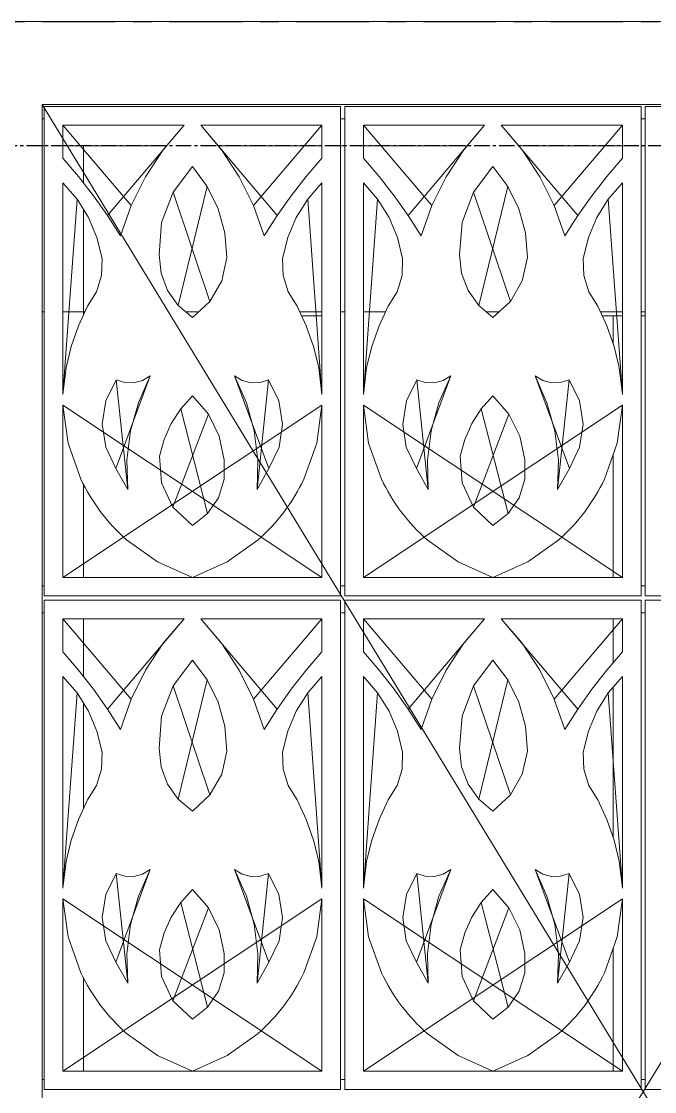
# Model space of a CAD drawing. Header units: millimetres. Extents: x -153298 to 620751, y -313239 to 250031.
# Drawn here: x 55608 to 57135, y 27946 to 30526 of the extents above; entities that cross this region are included whole.
import ezdxf

# ---------------------------------------------------------------- set-up
doc = ezdxf.new("R2010")
doc.units = ezdxf.units.MM
for name, pattern in [('CENTER', [2, 1.25, -0.25, 0.25, -0.25]), ('TA_GL_000.70000', [1.925, 0.7, -0.175, 0.175, -0.175, 0.7]), ('XKITLINE00', [0])]:
    doc.linetypes.add(name, pattern=pattern)
for name, color, linetype in [('000 - 0_SYM_DWG_GRIDLINE_MAIN_COLOR_251', 251, 'Continuous'), ('000 - EXISTING_BUILDING_MAIN_COLOR_251', 251, 'Continuous'), ('000 - EXISTING_BUILDING_MAIN_COLOR_3', 3, 'Continuous'), ('000 - GRID', 251, 'CENTER')]:
    doc.layers.add(name, color=color, linetype=linetype)
doc.layers.add('Part', color=2, linetype='Continuous', lineweight=0)
doc.styles.add('TA', font='', dxfattribs={"height": 4.5})
doc.styles.get('TA').set_extended_font_data('Cordia New')

# ---------------------------------------------------------------- blocks, each defined once
blk = doc.blocks.new('*A13031266')
at = {"layer": 'Part', "linetype": 'XKITLINE00', "lineweight": 0}
for p, q in [((496.457912, 36.822545), (496.497911, 36.822545)), ((496.857919, 36.822545), (497.285021, 36.822545)), ((499.226429, 36.822545), (499.477479, 36.822545)), ((501.430793, 36.822545), (501.857895, 36.822545)), ((502.217911, 36.822545), (502.297911, 36.822545)), ((502.657919, 36.822545), (503.085021, 36.822545)), ((505.026429, 36.822545), (505.277479, 36.822545)), ((507.230793, 36.822545), (507.657895, 36.822545)), ((508.017911, 36.822545), (508.097911, 36.822545))]:
    blk.add_line(p, q, dxfattribs=at)
blk = doc.blocks.new('*A17691722')
at = {"layer": '000 - EXISTING_BUILDING_MAIN_COLOR_3', "linetype": 'XKITLINE00', "lineweight": 0}
for p, q in [((521.257903, 42.422545), (398.857909, 42.422545)), ((496.457912, 40.822545), (519.657903, 2.742546)), ((519.657903, 40.822545), (496.457912, 2.742546)), ((496.457912, 2.742546), (496.457912, 40.822545)), ((496.457912, 40.822545), (519.657903, 40.822545))]:
    blk.add_line(p, q, dxfattribs=at)
blk = doc.blocks.new('*A17711724')
at = {"layer": 'Part', "linetype": 'XKITLINE00', "lineweight": 0}
for p, q in [((496.457912, 22.018517), (496.497911, 22.018517)), ((502.217911, 22.018517), (502.297911, 22.018517)), ((508.017911, 22.018517), (508.097911, 22.018517))]:
    blk.add_line(p, q, dxfattribs=at)
blk = doc.blocks.new('*A17721725')
at = {"layer": 'Part', "linetype": 'XKITLINE00', "lineweight": 0}
for p, q in [((496.457912, 31.538517), (496.497911, 31.538517)), ((502.217911, 31.538517), (502.297911, 31.538517)), ((508.017911, 31.538517), (508.097911, 31.538517)), ((496.457912, 31.018517), (496.497911, 31.018517)), ((502.217911, 31.018517), (502.297911, 31.018517)), ((508.017911, 31.018517), (508.097911, 31.018517))]:
    blk.add_line(p, q, dxfattribs=at)
blk = doc.blocks.new('*A17731726')
at = {"layer": 'Part', "linetype": 'XKITLINE00', "lineweight": 0}
for p, q in [((496.457912, 40.542517), (496.497911, 40.542517)), ((502.217911, 40.542517), (502.297911, 40.542517)), ((508.017911, 40.542517), (508.097911, 40.542517)), ((496.457912, 40.022517), (496.497911, 40.022517)), ((496.857919, 40.022517), (498.858658, 40.022517)), ((499.857156, 40.022517), (501.857895, 40.022517)), ((502.217911, 40.022517), (502.297911, 40.022517)), ((502.657919, 40.022517), (504.658658, 40.022517)), ((505.657156, 40.022517), (507.657895, 40.022517)), ((508.017911, 40.022517), (508.097911, 40.022517))]:
    blk.add_line(p, q, dxfattribs=at)
blk = doc.blocks.new('*A17831736')
at = {"layer": 'Part', "linetype": 'XKITLINE00', "lineweight": 0}
for p, q in [((507.477855, 36.202535), (507.477855, 36.742545)), ((507.477855, 31.698387), (507.477855, 34.068372)), ((507.477855, 30.0552), (507.477855, 30.902575)), ((507.477855, 26.682535), (507.477855, 29.580929)), ((507.477855, 22.178387), (507.477855, 24.548372))]:
    blk.add_line(p, q, dxfattribs=at)
blk = doc.blocks.new('*A17921745')
at = {"layer": 'Part', "linetype": 'XKITLINE00', "lineweight": 0}
for p, q in [((501.430793, 36.822545), (501.857895, 36.822545)), ((501.467449, 36.742545), (501.857895, 36.742545))]:
    blk.add_line(p, q, dxfattribs=at)
blk = doc.blocks.new('*A17941747')
at = {"layer": 'Part', "linetype": 'XKITLINE00', "lineweight": 0}
for p, q in [((507.230793, 36.822545), (507.657895, 36.822545)), ((507.267449, 36.742545), (507.657895, 36.742545)), ((508.017911, 36.822545), (508.097911, 36.822545)), ((508.017911, 36.742545), (508.097911, 36.742545)), ((508.457919, 36.822545), (508.6778, 36.822545)), ((508.457919, 36.742545), (508.6778, 36.742545)), ((508.6778, 36.822545), (508.6778, 36.742545))]:
    blk.add_line(p, q, dxfattribs=at)
blk = doc.blocks.new('*A19081857')
at = {"layer": 'Part', "linetype": 'XKITLINE00', "lineweight": 0}
for p, q in [((497.257888, 39.307144), (497.257888, 40.022545)), ((497.257888, 36.76333), (497.257888, 38.792989)), ((497.257888, 31.698387), (497.257888, 33.509614)), ((497.257888, 29.787144), (497.257888, 30.902638)), ((497.257888, 27.24333), (497.257888, 29.272989)), ((497.257888, 22.178387), (497.257888, 23.989614))]:
    blk.add_line(p, q, dxfattribs=at)
blk = doc.blocks.new('*A19101859')
at = {"layer": '000 - EXISTING_BUILDING_MAIN_COLOR_251', "linetype": 'XKITLINE00', "lineweight": 0}
for p, q in [((502.217911, 40.782517), (496.497911, 40.782517)), ((496.497911, 40.782517), (496.497911, 31.342517)), ((502.217911, 31.342517), (502.217911, 40.782517)), ((502.297911, 31.342517), (502.297911, 40.782517)), ((502.297911, 40.782517), (508.017911, 40.782517)), ((508.017911, 40.782517), (508.017911, 31.342517)), ((513.817911, 40.782517), (508.097911, 40.782517)), ((508.097911, 40.782517), (508.097911, 31.342517)), ((496.857919, 40.422523), (499.197671, 40.423195)), ((496.857919, 40.422523), (498.177312, 38.870619)), ((496.857919, 39.785377), (496.857919, 40.422523)), ((499.197671, 40.423195), (497.718825, 38.678561)), ((499.197671, 40.423195), (498.795711, 39.94812)), ((499.518143, 40.423195), (500.996989, 38.678561)), ((499.920103, 39.94812), (499.518143, 40.423195)), ((499.518143, 40.423195), (501.857895, 40.422523)), ((501.857895, 40.422523), (500.538502, 38.870619)), ((501.857895, 40.422523), (501.857895, 39.785377)), ((502.657919, 40.422523), (504.997671, 40.423195)), ((502.657919, 40.422523), (503.977312, 38.870619)), ((502.657919, 39.785377), (502.657919, 40.422523)), ((504.997671, 40.423195), (503.518825, 38.678561)), ((504.997671, 40.423195), (504.595711, 39.94812)), ((505.318143, 40.423195), (506.796989, 38.678561)), ((505.720103, 39.94812), (505.318143, 40.423195)), ((505.318143, 40.423195), (507.657895, 40.422523)), ((507.657895, 40.422523), (506.338502, 38.870619)), ((507.657895, 40.422523), (507.657895, 39.785377)), ((498.795711, 39.94812), (498.453931, 39.428068)), ((500.261883, 39.428068), (499.920103, 39.94812)), ((504.595711, 39.94812), (504.253931, 39.428068)), ((506.061883, 39.428068), (505.720103, 39.94812)), ((497.162219, 39.43014), (496.857919, 39.785377)), ((501.553595, 39.43014), (501.857895, 39.785377)), ((502.962219, 39.43014), (502.657919, 39.785377)), ((507.353595, 39.43014), (507.657895, 39.785377)), ((497.449402, 39.060927), (497.162219, 39.43014)), ((498.453931, 39.428068), (498.177312, 38.870619)), ((498.984028, 39.126175), (499.357895, 39.625694)), ((499.357895, 39.625694), (499.644908, 39.241065)), ((500.538502, 38.870619), (500.261883, 39.428068)), ((501.553595, 39.43014), (501.266412, 39.060927)), ((503.249402, 39.060927), (502.962219, 39.43014)), ((504.253931, 39.428068), (503.977312, 38.870619)), ((504.784028, 39.126175), (505.157895, 39.625694)), ((505.157895, 39.625694), (505.444908, 39.241065)), ((506.338502, 38.870619), (506.061883, 39.428068)), ((507.353595, 39.43014), (507.066412, 39.060927)), ((496.857919, 39.306434), (496.857919, 35.226434)), ((497.132936, 38.992518), (496.857919, 39.306434)), ((499.644908, 39.241065), (499.084853, 36.941446)), ((499.644908, 39.241065), (499.856162, 38.810151)), ((501.582878, 38.992518), (501.857895, 39.306434)), ((501.857895, 35.226434), (501.857895, 39.306434)), ((502.657919, 39.306434), (502.657919, 35.226434)), ((502.932936, 38.992518), (502.657919, 39.306434)), ((505.444908, 39.241065), (504.884853, 36.941446)), ((505.444908, 39.241065), (505.656162, 38.810151)), ((507.382878, 38.992518), (507.657895, 39.306434)), ((507.657895, 39.306434), (507.657895, 35.226434)), ((497.718825, 38.678561), (497.449402, 39.060927)), ((498.763857, 38.542377), (498.984028, 39.126175)), ((498.984028, 39.126175), (499.695296, 37.023653)), ((501.266412, 39.060927), (500.996989, 38.678561)), ((503.518825, 38.678561), (503.249402, 39.060927)), ((504.563857, 38.542377), (504.784028, 39.126175)), ((504.784028, 39.126175), (505.495296, 37.023653)), ((507.066412, 39.060927), (506.796989, 38.678561)), ((496.857919, 35.226434), (497.132936, 38.992518)), ((497.132936, 38.992518), (497.354443, 38.638805)), ((498.177312, 38.870619), (497.969888, 38.283897)), ((499.856162, 38.810151), (499.984427, 38.347697)), ((500.745926, 38.283897), (500.538502, 38.870619)), ((501.361371, 38.638805), (501.582878, 38.992518)), ((501.582878, 38.992518), (501.857895, 35.226434)), ((502.932936, 38.992518), (502.657919, 35.226434)), ((502.932936, 38.992518), (503.154443, 38.638805)), ((503.977312, 38.870619), (503.769888, 38.283897)), ((505.656162, 38.810151), (505.784427, 38.347697)), ((506.545926, 38.283897), (506.338502, 38.870619)), ((507.161371, 38.638805), (507.382878, 38.992518)), ((507.382878, 38.992518), (507.657895, 35.226434)), ((497.354443, 38.638805), (497.516785, 38.254328)), ((497.969888, 38.283897), (497.718825, 38.678561)), ((500.996989, 38.678561), (500.745926, 38.283897)), ((501.199029, 38.254328), (501.361371, 38.638805)), ((503.154443, 38.638805), (503.316785, 38.254328)), ((503.769888, 38.283897), (503.518825, 38.678561)), ((506.796989, 38.678561), (506.545926, 38.283897)), ((506.999029, 38.254328), (507.161371, 38.638805)), ((498.714758, 37.920376), (498.763857, 38.542377)), ((504.514758, 37.920376), (504.563857, 38.542377)), ((497.615815, 37.848901), (497.516785, 38.254328)), ((500.025313, 37.869529), (499.984427, 38.347697)), ((501.099998, 37.848901), (501.199029, 38.254328)), ((503.415815, 37.848901), (503.316785, 38.254328)), ((505.825313, 37.869529), (505.784427, 38.347697)), ((506.899998, 37.848901), (506.999029, 38.254328)), ((497.615815, 37.848901), (497.603508, 37.521042)), ((498.752504, 37.565819), (498.714758, 37.920376)), ((500.025313, 37.869529), (499.924698, 37.421468)), ((501.112306, 37.521042), (501.099998, 37.848901)), ((503.415815, 37.848901), (503.403508, 37.521042)), ((504.552504, 37.565819), (504.514758, 37.920376)), ((505.825313, 37.869529), (505.724698, 37.421468)), ((506.912306, 37.521042), (506.899998, 37.848901)), ((498.878596, 37.232297), (498.752504, 37.565819)), ((504.678596, 37.232297), (504.552504, 37.565819)), ((497.603508, 37.521042), (497.50734, 37.207363)), ((499.924698, 37.421468), (499.695296, 37.023653)), ((501.208474, 37.207363), (501.112306, 37.521042)), ((503.403508, 37.521042), (503.30734, 37.207363)), ((505.724698, 37.421468), (505.495296, 37.023653)), ((507.008474, 37.207363), (506.912306, 37.521042)), ((497.333773, 36.928944), (497.50734, 37.207363)), ((499.084853, 36.941446), (498.878596, 37.232297)), ((501.382041, 36.928944), (501.208474, 37.207363)), ((503.133773, 36.928944), (503.30734, 37.207363)), ((504.884853, 36.941446), (504.678596, 37.232297)), ((507.182041, 36.928944), (507.008474, 37.207363)), ((499.695296, 37.023653), (499.357895, 36.712135)), ((505.495296, 37.023653), (505.157895, 36.712135)), ((497.333773, 36.928944), (497.159609, 36.548841)), ((499.357895, 36.712135), (499.084853, 36.941446)), ((501.556205, 36.548841), (501.382041, 36.928944)), ((503.133773, 36.928944), (502.959609, 36.548841)), ((505.157895, 36.712135), (504.884853, 36.941446)), ((507.356205, 36.548841), (507.182041, 36.928944)), ((497.159609, 36.548841), (497.021038, 36.154367)), ((501.694776, 36.154367), (501.556205, 36.548841)), ((502.959609, 36.548841), (502.821038, 36.154367)), ((507.494776, 36.154367), (507.356205, 36.548841)), ((497.021038, 36.154367), (496.919228, 35.748848)), ((501.796585, 35.748848), (501.694776, 36.154367)), ((502.821038, 36.154367), (502.719228, 35.748848)), ((507.596585, 35.748848), (507.494776, 36.154367)), ((496.919228, 35.748848), (496.857919, 35.226434)), ((501.857895, 35.226434), (501.796585, 35.748848)), ((502.719228, 35.748848), (502.657919, 35.226434)), ((507.657895, 35.226434), (507.596585, 35.748848)), ((497.687051, 35.105111), (497.886307, 35.511741)), ((498.545884, 35.585792), (497.881119, 33.801918)), ((497.886307, 35.511741), (498.108994, 33.396827)), ((497.886307, 35.511741), (498.05231, 35.45699)), ((498.545884, 35.585792), (498.31483, 35.069249)), ((498.396155, 35.495593), (498.545884, 35.585792)), ((500.16993, 35.585792), (500.834695, 33.801918)), ((500.400984, 35.069249), (500.16993, 35.585792)), ((500.16993, 35.585792), (500.319659, 35.495593)), ((500.829507, 35.511741), (500.60682, 33.396827)), ((500.663504, 35.45699), (500.829507, 35.511741)), ((500.829507, 35.511741), (501.028763, 35.105111)), ((503.487051, 35.105111), (503.686307, 35.511741)), ((504.345884, 35.585792), (503.681119, 33.801918)), ((503.686307, 35.511741), (503.908994, 33.396827)), ((503.686307, 35.511741), (503.85231, 35.45699)), ((504.345884, 35.585792), (504.11483, 35.069249)), ((504.196155, 35.495593), (504.345884, 35.585792)), ((505.96993, 35.585792), (506.634695, 33.801918)), ((506.200984, 35.069249), (505.96993, 35.585792)), ((505.96993, 35.585792), (506.119659, 35.495593)), ((506.629507, 35.511741), (506.40682, 33.396827)), ((506.463504, 35.45699), (506.629507, 35.511741)), ((506.629507, 35.511741), (506.828763, 35.105111)), ((498.05231, 35.45699), (498.22702, 35.451456)), ((498.22702, 35.451456), (498.396155, 35.495593)), ((500.319659, 35.495593), (500.488793, 35.451456)), ((500.488793, 35.451456), (500.663504, 35.45699)), ((503.85231, 35.45699), (504.02702, 35.451456)), ((504.02702, 35.451456), (504.196155, 35.495593)), ((506.119659, 35.495593), (506.288793, 35.451456)), ((506.288793, 35.451456), (506.463504, 35.45699)), ((497.617637, 34.657637), (497.687051, 35.105111)), ((499.132818, 34.952025), (499.357895, 35.20272)), ((499.357895, 35.20272), (499.665902, 34.84632)), ((501.028763, 35.105111), (501.098177, 34.657637)), ((503.417637, 34.657637), (503.487051, 35.105111)), ((504.932818, 34.952025), (505.157895, 35.20272)), ((505.157895, 35.20272), (505.465902, 34.84632)), ((506.828763, 35.105111), (506.898177, 34.657637)), ((501.857895, 31.698387), (496.857919, 35.018957)), ((501.857895, 35.018957), (496.857919, 31.698387)), ((496.857919, 31.698387), (496.857919, 35.018957)), ((496.857919, 35.018957), (496.959356, 34.289821)), ((498.31483, 35.069249), (498.163059, 34.524118)), ((498.94957, 34.66931), (499.132818, 34.952025)), ((499.132818, 34.952025), (499.651025, 32.930287)), ((500.552755, 34.524118), (500.400984, 35.069249)), ((501.756458, 34.289821), (501.857895, 35.018957)), ((501.857895, 35.018957), (501.857895, 31.698387)), ((507.657895, 31.698387), (502.657919, 35.018957)), ((507.657895, 35.018957), (502.657919, 31.698387)), ((502.657919, 31.698387), (502.657919, 35.018957)), ((502.657919, 35.018957), (502.759356, 34.289821)), ((504.11483, 35.069249), (503.963059, 34.524118)), ((504.74957, 34.66931), (504.932818, 34.952025)), ((504.932818, 34.952025), (505.451025, 32.930287)), ((506.352755, 34.524118), (506.200984, 35.069249)), ((507.556458, 34.289821), (507.657895, 35.018957)), ((507.657895, 35.018957), (507.657895, 31.698387)), ((499.665902, 34.84632), (498.982075, 33.054752)), ((499.665902, 34.84632), (499.87561, 34.424524)), ((505.465902, 34.84632), (504.782075, 33.054752)), ((505.465902, 34.84632), (505.67561, 34.424524)), ((497.684335, 34.20975), (497.617637, 34.657637)), ((498.163059, 34.524118), (498.093936, 33.962491)), ((498.812631, 34.361487), (498.94957, 34.66931)), ((500.621878, 33.962491), (500.552755, 34.524118)), ((501.098177, 34.657637), (501.031479, 34.20975)), ((503.484335, 34.20975), (503.417637, 34.657637)), ((503.963059, 34.524118), (503.893936, 33.962491)), ((504.612631, 34.361487), (504.74957, 34.66931)), ((506.421878, 33.962491), (506.352755, 34.524118)), ((506.898177, 34.657637), (506.831479, 34.20975)), ((496.959356, 34.289821), (497.205602, 33.59607)), ((498.725347, 34.036081), (498.812631, 34.361487)), ((499.87561, 34.424524), (499.973846, 33.96383)), ((501.510212, 33.59607), (501.756458, 34.289821)), ((502.759356, 34.289821), (503.005602, 33.59607)), ((504.525347, 34.036081), (504.612631, 34.361487)), ((505.67561, 34.424524), (505.773846, 33.96383)), ((507.310212, 33.59607), (507.556458, 34.289821)), ((497.881119, 33.801918), (497.684335, 34.20975)), ((501.031479, 34.20975), (500.834695, 33.801918)), ((503.681119, 33.801918), (503.484335, 34.20975)), ((506.831479, 34.20975), (506.634695, 33.801918)), ((498.093936, 33.962491), (498.108994, 33.396827)), ((498.761087, 33.521185), (498.725347, 34.036081)), ((499.97361, 33.591665), (499.973846, 33.96383)), ((500.60682, 33.396827), (500.621878, 33.962491)), ((503.893936, 33.962491), (503.908994, 33.396827)), ((504.561087, 33.521185), (504.525347, 34.036081)), ((505.77361, 33.591665), (505.773846, 33.96383)), ((506.40682, 33.396827), (506.421878, 33.962491)), ((498.108994, 33.396827), (497.881119, 33.801918)), ((500.834695, 33.801918), (500.60682, 33.396827)), ((503.908994, 33.396827), (503.681119, 33.801918)), ((506.634695, 33.801918), (506.40682, 33.396827)), ((498.982075, 33.054752), (498.761087, 33.521185)), ((499.97361, 33.591665), (499.862653, 33.236425)), ((504.782075, 33.054752), (504.561087, 33.521185)), ((505.77361, 33.591665), (505.662653, 33.236425)), ((499.862653, 33.236425), (499.651025, 32.930287)), ((505.662653, 33.236425), (505.451025, 32.930287)), ((499.357895, 32.700981), (498.982075, 33.054752)), ((505.157895, 32.700981), (504.782075, 33.054752)), ((499.651025, 32.930287), (499.357895, 32.700981)), ((505.451025, 32.930287), (505.157895, 32.700981)), ((498.086609, 32.425891), (498.685244, 31.997448)), ((500.03057, 31.997448), (500.629205, 32.425891)), ((503.886609, 32.425891), (504.485244, 31.997448)), ((505.83057, 31.997448), (506.429205, 32.425891)), ((498.685244, 31.997448), (499.357919, 31.698387)), ((499.357919, 31.698387), (500.03057, 31.997448)), ((504.485244, 31.997448), (505.157919, 31.698387)), ((505.157919, 31.698387), (505.83057, 31.997448)), ((501.857895, 31.698387), (496.857919, 31.698387)), ((507.657895, 31.698387), (502.657919, 31.698387)), ((496.497911, 31.342517), (502.217911, 31.342517)), ((502.217911, 31.262517), (496.497911, 31.262517)), ((496.497911, 31.262517), (496.497911, 21.822517)), ((502.217911, 21.822517), (502.217911, 31.262517)), ((508.017911, 31.342517), (502.297911, 31.342517)), ((508.017911, 31.262517), (502.297911, 31.262517)), ((502.297911, 31.262517), (502.297911, 21.822517)), ((508.017911, 21.822517), (508.017911, 31.262517)), ((508.097911, 31.342517), (513.817911, 31.342517)), ((508.097911, 21.822517), (508.097911, 31.262517)), ((508.097911, 31.262517), (513.817911, 31.262517)), ((496.857919, 30.902523), (499.197671, 30.903195)), ((496.857919, 30.902523), (498.177312, 29.350619)), ((496.857919, 30.265377), (496.857919, 30.902523)), ((499.197671, 30.903195), (497.718825, 29.158561)), ((499.197671, 30.903195), (498.795711, 30.42812)), ((499.518143, 30.903195), (500.996989, 29.158561)), ((499.920103, 30.42812), (499.518143, 30.903195)), ((499.518143, 30.903195), (501.857895, 30.902523)), ((501.857895, 30.902523), (500.538502, 29.350619)), ((501.857895, 30.902523), (501.857895, 30.265377)), ((502.657919, 30.902523), (504.997671, 30.903195)), ((502.657919, 30.902523), (503.977312, 29.350619)), ((502.657919, 30.265377), (502.657919, 30.902523)), ((504.997671, 30.903195), (503.518825, 29.158561)), ((504.997671, 30.903195), (504.595711, 30.42812)), ((505.318143, 30.903195), (506.796989, 29.158561)), ((505.720103, 30.42812), (505.318143, 30.903195)), ((505.318143, 30.903195), (507.657895, 30.902523)), ((507.657895, 30.902523), (506.338502, 29.350619)), ((507.657895, 30.902523), (507.657895, 30.265377)), ((498.795711, 30.42812), (498.453931, 29.908068)), ((500.261883, 29.908068), (499.920103, 30.42812)), ((504.595711, 30.42812), (504.253931, 29.908068)), ((506.061883, 29.908068), (505.720103, 30.42812)), ((497.162219, 29.91014), (496.857919, 30.265377)), ((501.553595, 29.91014), (501.857895, 30.265377)), ((502.962219, 29.91014), (502.657919, 30.265377)), ((507.353595, 29.91014), (507.657895, 30.265377)), ((498.984028, 29.606175), (499.357895, 30.105694)), ((499.357895, 30.105694), (499.644908, 29.721065)), ((504.784028, 29.606175), (505.157895, 30.105694)), ((505.157895, 30.105694), (505.444908, 29.721065)), ((496.857919, 29.786434), (496.857919, 25.706434)), ((497.132936, 29.472518), (496.857919, 29.786434)), ((497.449402, 29.540927), (497.162219, 29.91014)), ((498.453931, 29.908068), (498.177312, 29.350619)), ((500.538502, 29.350619), (500.261883, 29.908068)), ((501.553595, 29.91014), (501.266412, 29.540927)), ((501.582878, 29.472518), (501.857895, 29.786434)), ((501.857895, 25.706434), (501.857895, 29.786434)), ((502.657919, 29.786434), (502.657919, 25.706434)), ((502.932936, 29.472518), (502.657919, 29.786434)), ((503.249402, 29.540927), (502.962219, 29.91014)), ((504.253931, 29.908068), (503.977312, 29.350619)), ((506.338502, 29.350619), (506.061883, 29.908068)), ((507.353595, 29.91014), (507.066412, 29.540927)), ((507.382878, 29.472518), (507.657895, 29.786434)), ((507.657895, 25.706434), (507.657895, 29.786434)), ((497.718825, 29.158561), (497.449402, 29.540927)), ((498.763857, 29.022377), (498.984028, 29.606175)), ((498.984028, 29.606175), (499.695296, 27.503653)), ((499.644908, 29.721065), (499.084853, 27.421446)), ((499.644908, 29.721065), (499.856162, 29.290151)), ((501.266412, 29.540927), (500.996989, 29.158561)), ((503.518825, 29.158561), (503.249402, 29.540927)), ((504.563857, 29.022377), (504.784028, 29.606175)), ((504.784028, 29.606175), (505.495296, 27.503653)), ((505.444908, 29.721065), (504.884853, 27.421446)), ((505.444908, 29.721065), (505.656162, 29.290151)), ((507.066412, 29.540927), (506.796989, 29.158561)), ((496.857919, 25.706434), (497.132936, 29.472518)), ((497.132936, 29.472518), (497.354443, 29.118805)), ((498.177312, 29.350619), (497.969888, 28.763897)), ((500.745926, 28.763897), (500.538502, 29.350619)), ((501.361371, 29.118805), (501.582878, 29.472518)), ((501.582878, 29.472518), (501.857895, 25.706434)), ((502.657919, 25.706434), (502.932936, 29.472518)), ((502.932936, 29.472518), (503.154443, 29.118805)), ((503.977312, 29.350619), (503.769888, 28.763897)), ((506.545926, 28.763897), (506.338502, 29.350619)), ((507.161371, 29.118805), (507.382878, 29.472518)), ((507.382878, 29.472518), (507.657895, 25.706434)), ((497.354443, 29.118805), (497.516785, 28.734328)), ((497.969888, 28.763897), (497.718825, 29.158561)), ((499.856162, 29.290151), (499.984427, 28.827697)), ((500.996989, 29.158561), (500.745926, 28.763897)), ((501.199029, 28.734328), (501.361371, 29.118805)), ((503.154443, 29.118805), (503.316785, 28.734328)), ((503.769888, 28.763897), (503.518825, 29.158561)), ((505.656162, 29.290151), (505.784427, 28.827697)), ((506.796989, 29.158561), (506.545926, 28.763897)), ((506.999029, 28.734328), (507.161371, 29.118805)), ((498.714758, 28.400376), (498.763857, 29.022377)), ((504.514758, 28.400376), (504.563857, 29.022377)), ((497.615815, 28.328901), (497.516785, 28.734328)), ((500.025313, 28.349529), (499.984427, 28.827697)), ((501.099998, 28.328901), (501.199029, 28.734328)), ((503.415815, 28.328901), (503.316785, 28.734328)), ((505.825313, 28.349529), (505.784427, 28.827697)), ((506.899998, 28.328901), (506.999029, 28.734328)), ((497.615815, 28.328901), (497.603508, 28.001042)), ((498.752504, 28.045819), (498.714758, 28.400376)), ((500.025313, 28.349529), (499.924698, 27.901468)), ((501.112306, 28.001042), (501.099998, 28.328901)), ((503.415815, 28.328901), (503.403508, 28.001042)), ((504.552504, 28.045819), (504.514758, 28.400376)), ((505.825313, 28.349529), (505.724698, 27.901468)), ((506.912306, 28.001042), (506.899998, 28.328901)), ((497.603508, 28.001042), (497.50734, 27.687363)), ((498.878596, 27.712297), (498.752504, 28.045819)), ((499.924698, 27.901468), (499.695296, 27.503653)), ((501.208474, 27.687363), (501.112306, 28.001042)), ((503.403508, 28.001042), (503.30734, 27.687363)), ((504.678596, 27.712297), (504.552504, 28.045819)), ((505.724698, 27.901468), (505.495296, 27.503653)), ((507.008474, 27.687363), (506.912306, 28.001042)), ((497.333773, 27.408944), (497.50734, 27.687363)), ((499.084853, 27.421446), (498.878596, 27.712297)), ((501.382041, 27.408944), (501.208474, 27.687363)), ((503.133773, 27.408944), (503.30734, 27.687363)), ((504.884853, 27.421446), (504.678596, 27.712297)), ((507.182041, 27.408944), (507.008474, 27.687363)), ((499.695296, 27.503653), (499.357895, 27.192135)), ((505.495296, 27.503653), (505.157895, 27.192135)), ((497.333773, 27.408944), (497.159609, 27.028841)), ((499.357895, 27.192135), (499.084853, 27.421446)), ((501.556205, 27.028841), (501.382041, 27.408944)), ((503.133773, 27.408944), (502.959609, 27.028841)), ((505.157895, 27.192135), (504.884853, 27.421446)), ((507.356205, 27.028841), (507.182041, 27.408944)), ((497.159609, 27.028841), (497.021038, 26.634367)), ((501.694776, 26.634367), (501.556205, 27.028841)), ((502.959609, 27.028841), (502.821038, 26.634367)), ((507.494776, 26.634367), (507.356205, 27.028841)), ((497.021038, 26.634367), (496.919228, 26.228848)), ((501.796585, 26.228848), (501.694776, 26.634367)), ((502.821038, 26.634367), (502.719228, 26.228848)), ((507.596585, 26.228848), (507.494776, 26.634367)), ((496.919228, 26.228848), (496.857919, 25.706434)), ((501.857895, 25.706434), (501.796585, 26.228848)), ((502.719228, 26.228848), (502.657919, 25.706434)), ((507.657895, 25.706434), (507.596585, 26.228848)), ((498.545884, 26.065792), (497.881119, 24.281918)), ((498.545884, 26.065792), (498.31483, 25.549249)), ((498.396155, 25.975593), (498.545884, 26.065792)), ((500.16993, 26.065792), (500.834695, 24.281918)), ((500.400984, 25.549249), (500.16993, 26.065792)), ((500.16993, 26.065792), (500.319659, 25.975593)), ((504.345884, 26.065792), (503.681119, 24.281918)), ((504.345884, 26.065792), (504.11483, 25.549249)), ((504.196155, 25.975593), (504.345884, 26.065792)), ((505.96993, 26.065792), (506.634695, 24.281918)), ((506.200984, 25.549249), (505.96993, 26.065792)), ((505.96993, 26.065792), (506.119659, 25.975593)), ((497.687051, 25.585111), (497.886307, 25.991741)), ((497.886307, 25.991741), (498.108994, 23.876827)), ((497.886307, 25.991741), (498.05231, 25.93699)), ((498.05231, 25.93699), (498.22702, 25.931456)), ((498.22702, 25.931456), (498.396155, 25.975593)), ((500.319659, 25.975593), (500.488793, 25.931456)), ((500.488793, 25.931456), (500.663504, 25.93699)), ((500.829507, 25.991741), (500.60682, 23.876827)), ((500.663504, 25.93699), (500.829507, 25.991741)), ((500.829507, 25.991741), (501.028763, 25.585111)), ((503.487051, 25.585111), (503.686307, 25.991741)), ((503.686307, 25.991741), (503.908994, 23.876827)), ((503.686307, 25.991741), (503.85231, 25.93699)), ((503.85231, 25.93699), (504.02702, 25.931456)), ((504.02702, 25.931456), (504.196155, 25.975593)), ((506.119659, 25.975593), (506.288793, 25.931456)), ((506.288793, 25.931456), (506.463504, 25.93699)), ((506.629507, 25.991741), (506.40682, 23.876827)), ((506.463504, 25.93699), (506.629507, 25.991741)), ((506.629507, 25.991741), (506.828763, 25.585111)), ((499.132818, 25.432025), (499.357895, 25.68272)), ((499.357895, 25.68272), (499.665902, 25.32632)), ((504.932818, 25.432025), (505.157895, 25.68272)), ((505.157895, 25.68272), (505.465902, 25.32632)), ((501.857895, 22.178387), (496.857919, 25.498957)), ((501.857895, 25.498957), (496.857919, 22.178387)), ((496.857919, 22.178387), (496.857919, 25.498957)), ((496.857919, 25.498957), (496.959356, 24.769821)), ((497.617637, 25.137637), (497.687051, 25.585111)), ((498.31483, 25.549249), (498.163059, 25.004118)), ((498.94957, 25.14931), (499.132818, 25.432025)), ((499.132818, 25.432025), (499.651025, 23.410287)), ((500.552755, 25.004118), (500.400984, 25.549249)), ((501.028763, 25.585111), (501.098177, 25.137637)), ((501.756458, 24.769821), (501.857895, 25.498957)), ((501.857895, 25.498957), (501.857895, 22.178387)), ((507.657895, 22.178387), (502.657919, 25.498957)), ((507.657895, 25.498957), (502.657919, 22.178387)), ((502.657919, 22.178387), (502.657919, 25.498957)), ((502.657919, 25.498957), (502.759356, 24.769821)), ((503.417637, 25.137637), (503.487051, 25.585111)), ((504.11483, 25.549249), (503.963059, 25.004118)), ((504.74957, 25.14931), (504.932818, 25.432025)), ((504.932818, 25.432025), (505.451025, 23.410287)), ((506.352755, 25.004118), (506.200984, 25.549249)), ((506.828763, 25.585111), (506.898177, 25.137637)), ((507.556458, 24.769821), (507.657895, 25.498957)), ((507.657895, 25.498957), (507.657895, 22.178387)), ((499.665902, 25.32632), (498.982075, 23.534752)), ((499.665902, 25.32632), (499.87561, 24.904524)), ((505.465902, 25.32632), (504.782075, 23.534752)), ((505.465902, 25.32632), (505.67561, 24.904524)), ((497.684335, 24.68975), (497.617637, 25.137637)), ((498.163059, 25.004118), (498.093936, 24.442491)), ((498.812631, 24.841487), (498.94957, 25.14931)), ((500.621878, 24.442491), (500.552755, 25.004118)), ((501.098177, 25.137637), (501.031479, 24.68975)), ((503.484335, 24.68975), (503.417637, 25.137637)), ((503.963059, 25.004118), (503.893936, 24.442491)), ((504.612631, 24.841487), (504.74957, 25.14931)), ((506.421878, 24.442491), (506.352755, 25.004118)), ((506.898177, 25.137637), (506.831479, 24.68975)), ((496.959356, 24.769821), (497.205602, 24.07607)), ((498.725347, 24.516081), (498.812631, 24.841487)), ((499.87561, 24.904524), (499.973846, 24.44383)), ((501.510212, 24.07607), (501.756458, 24.769821)), ((502.759356, 24.769821), (503.005602, 24.07607)), ((504.525347, 24.516081), (504.612631, 24.841487)), ((505.67561, 24.904524), (505.773846, 24.44383)), ((507.310212, 24.07607), (507.556458, 24.769821)), ((497.881119, 24.281918), (497.684335, 24.68975)), ((501.031479, 24.68975), (500.834695, 24.281918)), ((503.681119, 24.281918), (503.484335, 24.68975)), ((506.831479, 24.68975), (506.634695, 24.281918)), ((498.093936, 24.442491), (498.108994, 23.876827)), ((498.761087, 24.001185), (498.725347, 24.516081)), ((499.97361, 24.071665), (499.973846, 24.44383)), ((500.60682, 23.876827), (500.621878, 24.442491)), ((503.893936, 24.442491), (503.908994, 23.876827)), ((504.561087, 24.001185), (504.525347, 24.516081)), ((505.77361, 24.071665), (505.773846, 24.44383)), ((506.40682, 23.876827), (506.421878, 24.442491)), ((498.108994, 23.876827), (497.881119, 24.281918)), ((500.834695, 24.281918), (500.60682, 23.876827)), ((503.908994, 23.876827), (503.681119, 24.281918)), ((506.634695, 24.281918), (506.40682, 23.876827)), ((498.982075, 23.534752), (498.761087, 24.001185)), ((499.97361, 24.071665), (499.862653, 23.716425)), ((504.782075, 23.534752), (504.561087, 24.001185)), ((505.77361, 24.071665), (505.662653, 23.716425)), ((499.357895, 23.180981), (498.982075, 23.534752)), ((499.862653, 23.716425), (499.651025, 23.410287)), ((505.157895, 23.180981), (504.782075, 23.534752)), ((505.662653, 23.716425), (505.451025, 23.410287)), ((499.651025, 23.410287), (499.357895, 23.180981)), ((505.451025, 23.410287), (505.157895, 23.180981)), ((498.086609, 22.905891), (498.685244, 22.477448)), ((500.03057, 22.477448), (500.629205, 22.905891)), ((503.886609, 22.905891), (504.485244, 22.477448)), ((505.83057, 22.477448), (506.429205, 22.905891)), ((498.685244, 22.477448), (499.357919, 22.178387)), ((499.357919, 22.178387), (500.03057, 22.477448)), ((504.485244, 22.477448), (505.157919, 22.178387)), ((505.157919, 22.178387), (505.83057, 22.477448)), ((501.857895, 22.178387), (496.857919, 22.178387)), ((507.657895, 22.178387), (502.657919, 22.178387)), ((496.497911, 21.822517), (502.217911, 21.822517)), ((502.297911, 21.822517), (508.017911, 21.822517)), ((513.817911, 21.822517), (508.097911, 21.822517))]:
    blk.add_line(p, q, dxfattribs=at)
for centre, start, end in [((500.490858, 35.152746), 205.353329, 228.597597), ((498.224956, 35.152746), 311.402403, 334.646671), ((506.290858, 35.152746), 205.353329, 228.597597), ((504.024956, 35.152746), 311.402403, 334.646671), ((500.490858, 25.632746), 205.353329, 228.597597), ((498.224956, 25.632746), 311.402403, 334.646671), ((506.290858, 25.632746), 205.353329, 228.597597), ((504.024956, 25.632746), 311.402403, 334.646671)]:
    blk.add_arc(centre, 3.635402, start, end, dxfattribs=at)
blk = doc.blocks.new('*U6394')
at = {"layer": '000 - 0_SYM_DWG_GRIDLINE_MAIN_COLOR_251', "color": 0, "linetype": 'ByBlock', "ltscale": 5}
blk.add_line((20, 0), (-651.806, 0), dxfattribs=at)
at = {"style": 'TA', "flags": 1}
blk.add_attdef('LOCATION', (6, -6), '', height=4.5, rotation=270, dxfattribs=at)
blk = doc.blocks.new('W-1-PP19-ST-ENT1-1_20260610-094632_ELEVATION_1_DIMS')
at = {"layer": '000 - GRID', "linetype": 'TA_GL_000.70000', "xscale": 50.00000000000004, "yscale": 50.00000000000004, "zscale": 50.00000000000004, "rotation": 180}
blk.add_blockref('*U6394', (-2830, 113950), dxfattribs=at)

msp = doc.modelspace()

# ---------------------------------------------------------------- linework, layer by layer
at = {"color": 1, "linetype": 'CENTER', "ltscale": 30}
msp.add_line((59557.5016, 30225.8988), (24877.4489, 30225.8988), dxfattribs=at)

# ---------------------------------------------------------------- block references
at = {"color": 6}
msp.add_blockref('W-1-PP19-ST-ENT1-1_20260610-094632_ELEVATION_1_DIMS', (32232.7713, -83424.1012), dxfattribs=at)
at = {"lineweight": 0, "xscale": 125, "yscale": 125, "zscale": 125}
for name in ['*A17691722', '*A19101859', '*A17731726', '*A13031266', '*A19081857', '*A17921745', '*A17941747', '*A17831736', '*A17721725', '*A17711724']:
    msp.add_blockref(name, (-6399.4671, 25223.0807), dxfattribs=at)

doc.saveas('drawing.dxf')
